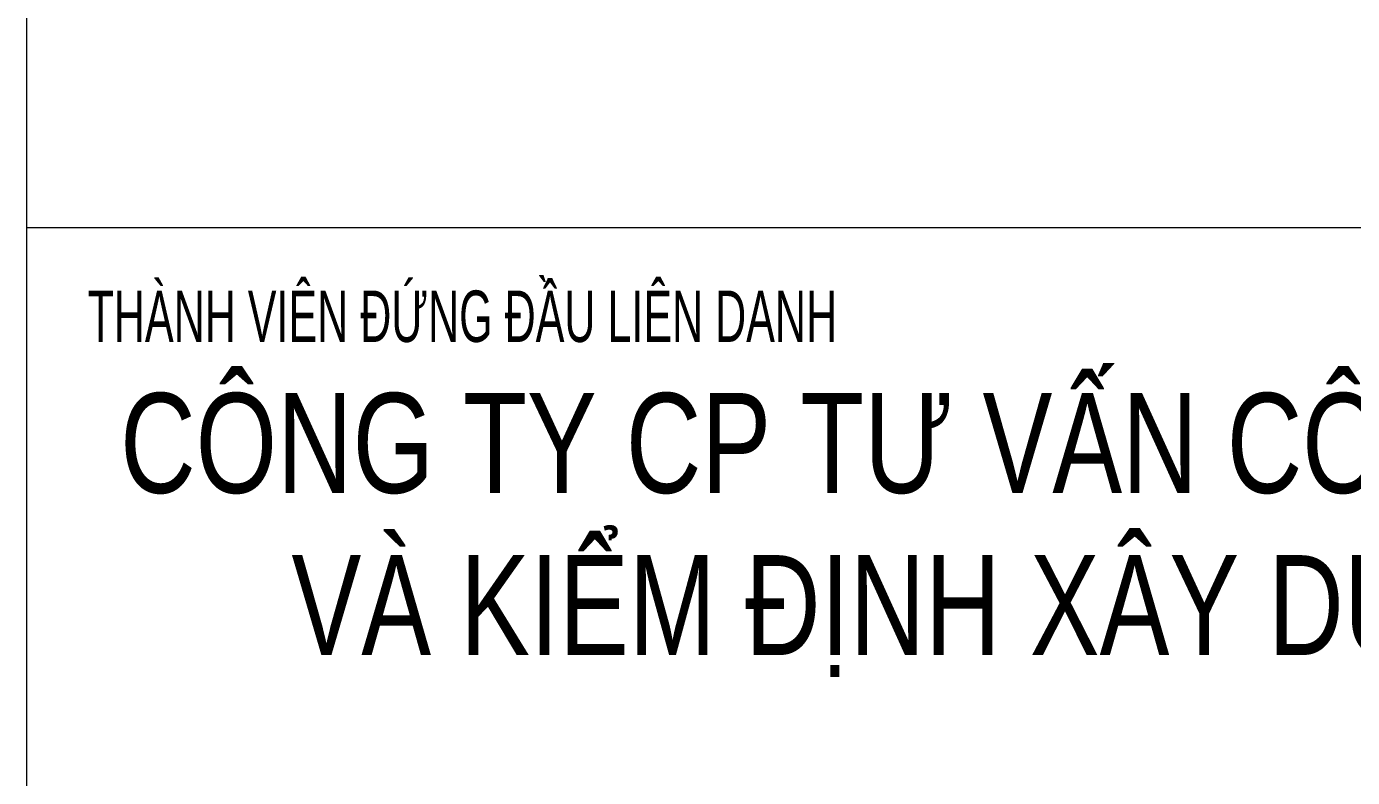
# Model space of a CAD drawing. Header units: millimetres. Extents: x -470 to 125, y -325 to 641.
# Drawn here: x 51.29 to 84.15, y 358.55 to 377.15 of the extents above; entities that cross this region are included whole.
import ezdxf

# ---------------------------------------------------------------- set-up
doc = ezdxf.new("R2010")
doc.units = ezdxf.units.MM
doc.header["$MEASUREMENT"] = 0
doc.layers.add('N2-TEXT02', color=2, linetype='Continuous', lineweight=20)
doc.styles.add('Arial', font='arial_1.ttf')

msp = doc.modelspace()

# ---------------------------------------------------------------- linework, layer by layer
at = {"layer": 'N2-TEXT02'}
for p, q in [((51.29, 630.526), (51.29, 230.526)), ((51.29, 372.176), (114.926, 372.176))]:
    msp.add_line(p, q, dxfattribs=at)

# ---------------------------------------------------------------- texts
at = {"layer": 'N2-TEXT02', "style": 'Arial'}
for s, height, width, p in [('THÀNH VIÊN ĐỨNG ĐẦU LIÊN DANH', 1.27273, 0.6, (52.802, 369.339)), ('CÔNG TY CP TƯ VẤN CÔNG NGHỆ THIẾT BỊ ', 2.47475, 0.75, (53.609, 365.598)), ('VÀ KIỂM ĐỊNH XÂY DỰNG - CONINCO', 2.47475, 0.75, (57.856, 361.584))]:
    msp.add_text(s, height=height, dxfattribs=dict(at, width=width)).set_placement(p)

doc.saveas('drawing.dxf')
